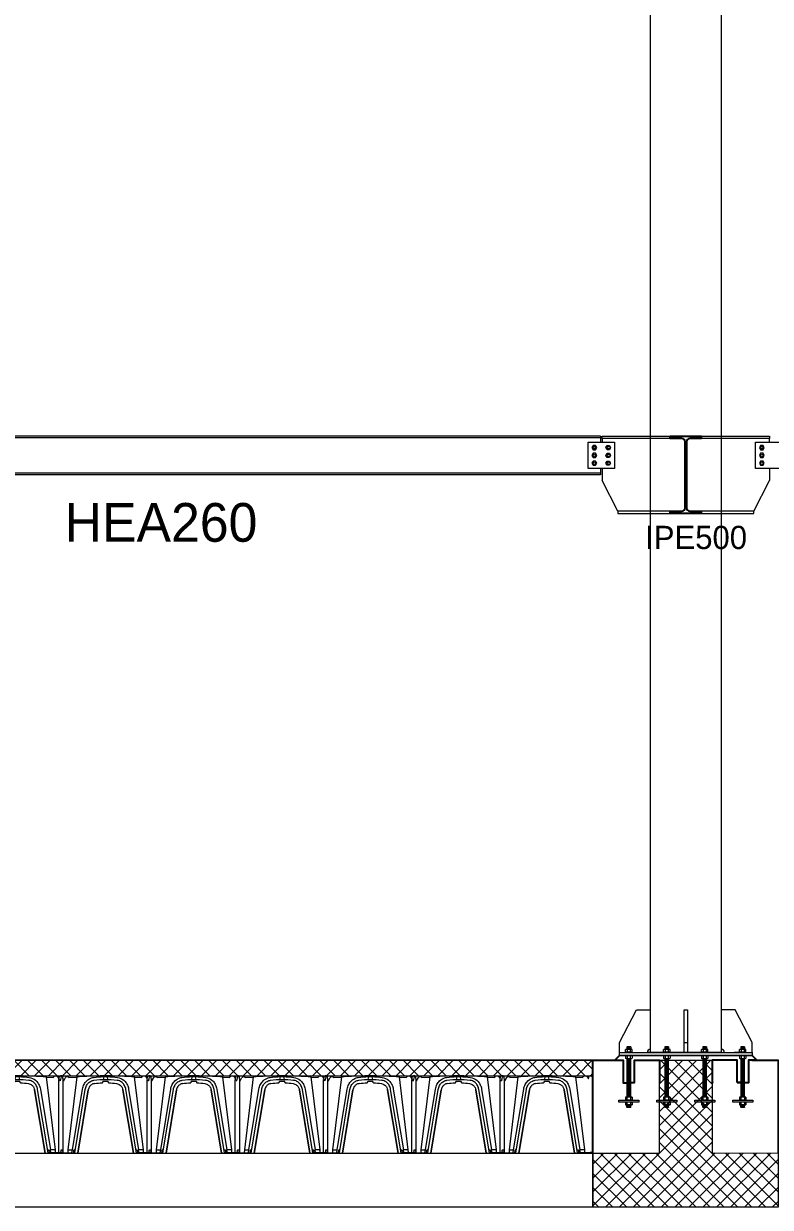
# Model space of a CAD drawing. Header units: millimetres. Extents: x -6949 to 549764, y -83146 to 127128.
# Drawn here: x 513887 to 518710, y 61563 to 69206 of the extents above; entities that cross this region are included whole.
import ezdxf

# ---------------------------------------------------------------- set-up
doc = ezdxf.new("R2010")
doc.units = ezdxf.units.MM
for name, color, linetype, lineweight in [('bulloni', 5, 'Continuous', 9), ('fonda', 7, 'Continuous', 18), ('iglù', 252, 'Continuous', 9), ('piastra', 6, 'Continuous', 18), ('S-BEAM', 5, 'Continuous', 18), ('S-COLS', 7, 'Continuous', 18), ('S-FSTN', 7, 'Continuous', 18), ('S20', 7, 'Continuous', 25), ('SEZIONI acciaio - Steel sections', 7, 'Continuous', 25), ('solaio2', 7, 'Continuous', 9)]:
    doc.layers.add(name, color=color, linetype=linetype, lineweight=lineweight)
doc.layers.add('quote', color=7, linetype='Continuous', lineweight=5, true_color=0x383838)
doc.styles.get("Standard").update_dxf_attribs({"font": ''})
doc.styles.get('Standard').set_extended_font_data('Bahnschrift Light')

# ---------------------------------------------------------------- blocks, each defined once
blk = doc.blocks.new('*U1320')
at = {"layer": 'bulloni'}
for p, q in [((-8.7, -0.3), (8.7, 0.7)), ((-6.7, 6.9), (6.7, 6.2)), ((-6.7, 3.2), (6.7, 3.9)), ((-8.7, -6.9), (8.7, -6)), ((-6.7, -3.5), (6.7, -2.8))]:
    blk.add_line(p, q, dxfattribs=at)
blk = doc.blocks.new('*U1301')
at = {"color": 0, "linetype": 'ByBlock', "lineweight": -2, "transparency": 16777216}
for p in [(0, 227.5), (0, 210), (0, 192.5), (0, 175), (0, 157.5), (0, 140), (0, 122.5), (0, 105), (0, 87.5), (0, 70), (0, 52.5), (0, 35), (0, 17.5), (0, 0)]:
    blk.add_blockref('*U1320', p, dxfattribs=at)
blk = doc.blocks.new('*U1302')
at = {"layer": 'bulloni'}
for p, q in [((-8.7, -0.3), (8.7, 0.7)), ((-6.7, 6.9), (6.7, 6.2)), ((-6.7, 3.2), (6.7, 3.9)), ((-8.7, -6.9), (8.7, -6)), ((-6.7, -3.5), (6.7, -2.8))]:
    blk.add_line(p, q, dxfattribs=at)
blk = doc.blocks.new('*U1303')
at = {"color": 0, "linetype": 'ByBlock', "lineweight": -2, "transparency": 16777216}
for p in [(0, 227.5), (0, 210), (0, 192.5), (0, 175), (0, 157.5), (0, 140), (0, 122.5), (0, 105), (0, 87.5), (0, 70), (0, 52.5), (0, 35), (0, 17.5), (0, 0)]:
    blk.add_blockref('*U1302', p, dxfattribs=at)
blk = doc.blocks.new('*U1304')
at = {"layer": 'bulloni'}
for p, q in [((-8.7, -0.3), (8.7, 0.7)), ((-6.7, 6.9), (6.7, 6.2)), ((-6.7, 3.2), (6.7, 3.9)), ((-8.7, -6.9), (8.7, -6)), ((-6.7, -3.5), (6.7, -2.8))]:
    blk.add_line(p, q, dxfattribs=at)
blk = doc.blocks.new('*U1305')
at = {"color": 0, "linetype": 'ByBlock', "lineweight": -2, "transparency": 16777216}
for p in [(0, 227.5), (0, 210), (0, 192.5), (0, 175), (0, 157.5), (0, 140), (0, 122.5), (0, 105), (0, 87.5), (0, 70), (0, 52.5), (0, 35), (0, 17.5), (0, 0)]:
    blk.add_blockref('*U1304', p, dxfattribs=at)
blk = doc.blocks.new('*U1306')
at = {"layer": 'bulloni'}
for p, q in [((-8.7, -0.3), (8.7, 0.7)), ((-6.7, 6.9), (6.7, 6.2)), ((-6.7, 3.2), (6.7, 3.9)), ((-8.7, -6.9), (8.7, -6)), ((-6.7, -3.5), (6.7, -2.8))]:
    blk.add_line(p, q, dxfattribs=at)
blk = doc.blocks.new('*U1319')
at = {"color": 0, "linetype": 'ByBlock', "lineweight": -2, "transparency": 16777216}
for p in [(0, 227.5), (0, 210), (0, 192.5), (0, 175), (0, 157.5), (0, 140), (0, 122.5), (0, 105), (0, 87.5), (0, 70), (0, 52.5), (0, 35), (0, 17.5), (0, 0)]:
    blk.add_blockref('*U1306', p, dxfattribs=at)
blk = doc.blocks.new('*U1343')
at = {"layer": 'bulloni'}
blk.add_lwpolyline([(-15.6, 0), (-7.8, -13.5), (7.8, -13.5), (15.6, 0), (7.8, 13.5), (-7.8, 13.5)], close=True, dxfattribs=at)
for radius in [9, 7.88]:
    blk.add_circle((0, 0), radius, dxfattribs=at)
blk = doc.blocks.new('*U1344')
at = {"color": 0, "linetype": 'ByBlock', "lineweight": -2, "transparency": 16777216}
for p in [(0, 0), (0, -50), (0, -100)]:
    blk.add_blockref('*U1343', p, dxfattribs=at)
blk = doc.blocks.new('*U1337')
at = {"layer": 'bulloni'}
blk.add_lwpolyline([(-15.6, 0), (-7.8, -13.5), (7.8, -13.5), (15.6, 0), (7.8, 13.5), (-7.8, 13.5)], close=True, dxfattribs=at)
for radius in [9, 7.88]:
    blk.add_circle((0, 0), radius, dxfattribs=at)
blk = doc.blocks.new('*U1338')
at = {"color": 0, "linetype": 'ByBlock', "lineweight": -2, "transparency": 16777216}
for p in [(0, 0), (0, -50), (0, -100)]:
    blk.add_blockref('*U1337', p, dxfattribs=at)
blk = doc.blocks.new('*U1341')
at = {"layer": 'bulloni'}
blk.add_lwpolyline([(-15.6, 0), (-7.8, -13.5), (7.8, -13.5), (15.6, 0), (7.8, 13.5), (-7.8, 13.5)], close=True, dxfattribs=at)
for radius in [9, 7.88]:
    blk.add_circle((0, 0), radius, dxfattribs=at)
blk = doc.blocks.new('*U1342')
at = {"color": 0, "linetype": 'ByBlock', "lineweight": -2, "transparency": 16777216}
for p in [(0, 0), (0, -50), (0, -100)]:
    blk.add_blockref('*U1341', p, dxfattribs=at)
blk = doc.blocks.new('solido h 50')
at = {"linetype": 'Continuous'}
for p, q in [((107.6, 927.3), (108.9, 933.3)), ((107.6, 927.3), (107.6, 927.3)), ((107.6, 927.2), (107.6, 927.3)), ((107.6, 927.2), (107.6, 927.2)), ((107.6, 925.6), (107.6, 927.2)), ((110.2, 934.3), (113.1, 934.3)), ((115.6, 928.1), (114.5, 933.3)), ((117.8, 931.5), (115.8, 928.1)), ((140.9, 931.9), (123.5, 790.9)), ((126.8, 930.8), (126.5, 931.3)), ((140.8, 931.6), (126.8, 930.8)), ((140.9, 931.9), (140.9, 931.9)), ((140.9, 931.9), (140.9, 931.9)), ((140.9, 931.9), (140.9, 931.9)), ((140.9, 931.9), (140.9, 931.9)), ((141.6, 932.6), (141.6, 932.6)), ((150.4, 933.4), (150.3, 933.4)), ((174.8, 934.2), (174.6, 934.2)), ((177, 934.2), (174.7, 934.2)), ((176.1, 934.2), (174.8, 934.2)), ((177, 934.2), (176.1, 934.2)), ((177.3, 934.2), (177, 934.2)), ((177.3, 934.2), (177.3, 934.2)), ((177.3, 934.2), (177.3, 934.2)), ((177.9, 934.2), (177.3, 934.2)), ((177.9, 934.2), (177.3, 934.2)), ((177.9, 934.2), (177.9, 934.2)), ((179, 934.2), (177.9, 934.2)), ((206.9, 934.3), (186.3, 934.3)), ((186.3, 934.3), (206.9, 934.3)), ((190.6, 920.7), (190.6, 920.7)), ((190.6, 920.7), (190.7, 920.7)), ((190.6, 920.7), (190.7, 920.7)), ((190.6, 920.7), (190.6, 920.7)), ((191.4, 921.8), (191.3, 921.3)), ((191.3, 921.3), (191.3, 921.3)), ((191.3, 921.3), (191.3, 921.3)), ((191.6, 922.7), (191.4, 921.9)), ((191.4, 921.9), (191.4, 921.8)), ((191.6, 922.9), (191.6, 922.9)), ((191.6, 922.9), (191.6, 922.7)), ((191.6, 922.9), (191.6, 922.9)), ((191.9, 927.2), (193, 932.3)), ((192.2, 923.6), (192.2, 923.6)), ((200, 934.3), (193.2, 934.3)), ((193.2, 934.3), (193.2, 934.3)), ((199.3, 933), (193.9, 933)), ((200, 934.3), (200, 934.3)), ((200.1, 932.3), (201.2, 927.2)), ((201.5, 922.9), (201.5, 922.9)), ((201.6, 922.7), (201.5, 922.9)), ((201.5, 922.9), (201.5, 922.9)), ((201.7, 921.9), (201.6, 922.7)), ((201.8, 921.6), (201.7, 921.9)), ((201.9, 921.3), (201.8, 921.6)), ((201.9, 921.3), (201.9, 921.3)), ((201.9, 921.3), (201.9, 921.3)), ((202.5, 920.7), (202.6, 920.7)), ((202.6, 920.7), (202.9, 920.7)), ((202.9, 920.7), (202.6, 920.7)), ((242.8, 933.4), (242.8, 933.4)), ((251.6, 932.6), (251.6, 932.6)), ((252.3, 931.9), (252.3, 931.9)), ((252.3, 931.9), (252.3, 931.9)), ((252.3, 931.9), (252.3, 931.9)), ((252.3, 931.9), (252.3, 931.9)), ((252.3, 931.9), (269.6, 790.9)), ((267.8, 930.7), (252.3, 931.6)), ((277.7, 924.7), (274.2, 930.9)), ((277.7, 924.7), (277.7, 924.7)), ((278, 924.7), (279.6, 932.3)), ((278, 924.7), (278, 924.7)), ((278, 924.7), (278, 924.7)), ((278, 924.7), (278, 924.7)), ((280.5, 933), (281.9, 933)), ((282.8, 932.3), (284.5, 924.3)), ((284.5, 924.3), (284.5, 924.4)), ((284.5, 924.4), (284.5, 924.4)), ((286.3, 927.1), (284.7, 924.3)), ((284.8, 924.3), (284.7, 924.3)), ((287.1, 927.3), (286.6, 927.3)), ((287.1, 927.3), (287.1, 927.3)), ((287.1, 784.3), (287.1, 927.3)), ((107.6, 785.4), (107.6, 907.8)), ((151.9, 908.6), (132.4, 790.9)), ((136.8, 785.3), (157.1, 907.8)), ((163, 906.8), (142.7, 784.3)), ((142.7, 784.3), (163, 906.8)), ((151.9, 908.6), (151.9, 908.6)), ((163, 906.8), (163, 906.8)), ((163, 906.8), (163, 906.8)), ((230.2, 906.8), (230.2, 906.8)), ((250.4, 784.3), (230.2, 906.8)), ((230.2, 906.8), (230.2, 906.8)), ((230.2, 906.8), (250.4, 784.3)), ((256.3, 785.3), (236, 907.8)), ((241.2, 908.6), (241.2, 908.6)), ((260.7, 790.9), (241.2, 908.6)), ((107.6, 785.4), (108.2, 785.4)), ((107.6, 784.9), (107.6, 785.4)), ((108.2, 784.9), (107.6, 784.9)), ((107.6, 784.9), (107.6, 784.9)), ((108.2, 785.4), (108.6, 785.4)), ((108.5, 784.9), (108.2, 784.9)), ((108.5, 784.9), (109.7, 784.9)), ((109.8, 785.4), (108.6, 785.4)), ((112.7, 784.9), (109.7, 784.9)), ((109.8, 785.4), (112.2, 785.4)), ((113.5, 785.4), (112.2, 785.4)), ((113.9, 784.9), (112.7, 784.9)), ((112.8, 784.3), (112.7, 784.9)), ((112.8, 784.3), (114, 784.3)), ((114, 785.4), (113.5, 785.4)), ((113.9, 784.9), (130.1, 784.9)), ((114, 784.3), (113.9, 784.9)), ((123.5, 785.4), (114, 785.4)), ((114, 784.3), (130.1, 784.3)), ((123.5, 790.9), (123.4, 784.9)), ((124.4, 790.9), (123.5, 790.9)), ((124.4, 790.9), (132.5, 790.9)), ((130.1, 784.9), (136.4, 784.9)), ((136.8, 784.3), (130.1, 784.3)), ((131.5, 785.3), (132.5, 790.9)), ((135.3, 790.1), (134.9, 785)), ((137.3, 790.9), (136.2, 790.9)), ((136.8, 785.1), (136.8, 784.3)), ((141.1, 784.3), (136.8, 784.3)), ((141.1, 784.3), (142.7, 784.3)), ((252.1, 784.3), (250.4, 784.3)), ((256.5, 784.3), (252.1, 784.3)), ((255.9, 790.9), (256.9, 790.9)), ((256.3, 785.3), (256.4, 784.9)), ((256.8, 784.9), (256.4, 784.9)), ((256.4, 784.9), (256.5, 784.3)), ((256.5, 784.3), (256.9, 784.3)), ((287.1, 784.9), (256.8, 784.9)), ((256.8, 784.9), (256.8, 784.9)), ((256.9, 784.3), (256.9, 784.3)), ((263.1, 784.3), (256.9, 784.3)), ((258.3, 785), (257.8, 790.1)), ((268.7, 790.9), (260.7, 790.9)), ((261.6, 785.3), (260.7, 790.9)), ((279.3, 784.3), (263.1, 784.3)), ((268.7, 790.9), (269.6, 790.9)), ((269.6, 790.9), (269.7, 784.9)), ((279.3, 784.3), (280.5, 784.3)), ((279.9, 790.1), (279.5, 785)), ((286.7, 784.3), (280.5, 784.3)), ((281.8, 790.9), (280.8, 790.9)), ((283.2, 785), (282.7, 790.1)), ((287.1, 784.3), (286.7, 784.3))]:
    blk.add_line(p, q, dxfattribs=at)
for points in [[(173.4, 931, 0.136663), (161.4, 925.6, 0.075513), (156.2, 919.8, 0.069948), (152.9, 912.6, 0.0344), (151.9, 908.6)], [(157.1, 907.8, -0.089518), (159.9, 915.6, -0.08462), (164.5, 921.1, -0.102034), (171.3, 925, -0.039458), (174.2, 925.6)], [(175.1, 919.3, 0.133193), (168.5, 916.4, 0.106303), (164.5, 911.4, 0.076859), (163, 906.8)], [(191.6, 922.9, -0.162784), (192, 923.5, -0.095787), (192.2, 923.6)], [(201, 923.6, -0.128744), (201.2, 923.4, -0.135765), (201.5, 922.9)], [(218, 919.3, -0.115244), (223.8, 917, -0.089496), (227.6, 913.3, -0.111107), (230.2, 906.8)], [(236, 907.8, 0.089518), (233.3, 915.6, 0.08462), (228.7, 921.1, 0.102034), (221.9, 925, 0.039458), (219, 925.6)], [(241.2, 908.6, 0.07966), (238.3, 917.5, 0.08148), (233.1, 924.4, 0.113923), (223.6, 930.1, 0.040821), (219.8, 931)]]:
    blk.add_lwpolyline(points, format="xyb", dxfattribs=at)
for centre, radius, start, end in [((-10694, 899.6), 10801.6, 0.04323, 0.13798), ((110.2, 933), 1.35, 90, 168), ((113.1, 933), 1.35, 12, 90), ((115.7, 928.1), 0.159, 213.856, 328.0392), ((122.1, 929.1), 4.95, 27, 150), ((141.6, 931.9), 0.75, 91.9179, 173.9883), ((141.6, 931.8), 0.75, 91.9181, 173.9882), ((167.2, 680.5), 253.4, 91.6199, 95.8125), ((188.6, 116.1), 818.2, 90.9842, 92.0008), ((196.6, 773.8), 158.8, 91.2231, 98.3969), ((196.6, 773.8), 153.4, 89.9999, 98.3968), ((196.6, 773.8), 147, 92.3342, 98.3969), ((196.6, 773.8), 147, 92.3339, 98.3969), ((196.6, -692.2), 1626.5, 90.3633, 90.6196), ((186.3, 932.8), 1.5, 90, 90.3633), ((190.6, 921.5), 0.75, 276.8301, 347.6969), ((190.6, 921.5), 0.75, 276.7973, 347.7432), ((196.3, 767.4), 156.2, 89.9081, 91.5201), ((193.2, 933), 1.35, 90, 98.8655), ((193.9, 932.1), 0.9, 90, 168), ((196.6, 773.8), 153.4, 81.6032, 90.0001), ((196.8, 763.3), 160.4, 88.5128, 90.0819), ((199.3, 932.1), 0.9, 12, 90), ((200, 933), 1.35, 81.1345, 90), ((196.6, 773.8), 158.8, 81.6031, 88.7768), ((202.6, 921.5), 0.75, 192.2309, 262.2068), ((202.6, 921.5), 0.751, 192.2044, 262.2384), ((196.6, 773.8), 147, 81.6031, 87.5469), ((196.6, 773.8), 147, 81.6031, 87.5469), ((203.8, 90.8), 843.5, 88.01, 89.7898), ((225.9, 680.5), 253.4, 84.1906, 88.3832), ((251.6, 931.9), 0.75, 6.0149, 88.0851), ((251.6, 931.9), 0.75, 6.0148, 88.0852), ((271, 929.1), 3.6, 30, 152.9143), ((277.8, 924.8), 0.15, 213.9796, 339.3171), ((280.5, 932.1), 0.9, 90, 168), ((281.9, 932.1), 0.9, 12, 90), ((284.6, 924.4), 0.15, 200.4704, 330.0115), ((284.6, 924.4), 0.15, 192.0138, 329.9989), ((286.6, 927), 0.3, 90.0075, 149.9931), ((108.2, 906.6), 1.17, 78.7223, 91.1428), ((131.1, 785.3), 0.452, 269.7718, 350.4703), ((134.8, 785), 0.15, 270, 355), ((136.2, 790), 0.9, 90, 175), ((136.4, 785.3), 0.45, 270, 324.2654), ((136.4, 785.3), 0.45, 324.2654, 350.6), ((137.3, 790), 0.9, 56.716, 90), ((255.9, 790), 0.9, 90, 123.284), ((256.9, 790), 0.9, 5, 90), ((258.4, 785), 0.15, 185, 270), ((262.1, 785.3), 0.452, 189.5297, 270.2282), ((279.3, 785), 0.15, 270, 355), ((280.8, 790), 0.9, 90, 175), ((281.8, 790), 0.9, 5, 90), ((283.3, 785), 0.15, 185, 270)]:
    blk.add_arc(centre, radius, start, end, dxfattribs=at)
blk = doc.blocks.new('*U1427')
at = {"layer": 'iglù', "linetype": 'Continuous', "xscale": -3.333639676299367, "yscale": 3.333639676299367, "zscale": 3.333639676299367}
blk.add_blockref('solido h 50', (658, -2864.7), dxfattribs=at)
blk = doc.blocks.new('*U1428')
at = {"layer": 'S-BEAM', "color": 0, "linetype": 'ByBlock', "lineweight": -2, "transparency": 16777216}
for p in [(0, 0), (570, 0), (1140, 0), (1710, 0), (2280, 0), (2850, 0), (3420, 0), (3990, 0), (4560, 0), (5130, 0), (5700, 0)]:
    blk.add_blockref('*U1427', p, dxfattribs=at)

msp = doc.modelspace()

# ---------------------------------------------------------------- hatches: boundary and pattern name
at = {"layer": 'fonda'}
h = msp.add_hatch(dxfattribs=at)
h.set_pattern_fill('ANSI37', color=256, scale=20)
h.set_pattern_definition([(45, (469309.797, 98451.32), (-44.90128, 44.90128), []), (135, (469309.797, 98451.32), (-44.90128, -44.90128), [])])
h.paths.add_polyline_path([(517993.1, 61913.5), (517564, 61913.5), (517564, 61913), (517563.9, 61563.4), (518760.1, 61563.4), (518761, 61913.3), (518334.8, 61914.4), (518334.8, 62512.9), (517993.1, 62512.9)])
at = {"layer": 'S-BEAM', "true_color": 0xc7c8ca}
h = msp.add_hatch(dxfattribs=at)
h.set_pattern_fill('ANSI37', color=9, scale=20)
h.set_pattern_definition([(45, (461809.76, 98451.345), (-44.90128, 44.90128), []), (135, (461809.76, 98451.345), (-44.90128, -44.90128), [])])
h.paths.add_polyline_path([(517564, 62513.1), (511263.9, 62513), (511263.9, 62413), (517564, 62413.1)])

# ---------------------------------------------------------------- linework, layer by layer
for points in [[(517563.9, 61913.5), (517564, 62513), (517734, 62513)], [(517809.2, 62369), (517832, 62369), (517832, 62513)], [(518591.4, 62513), (518761.4, 62513), (518761, 61913.3)]]:
    msp.add_lwpolyline(points)
at = {"layer": 'bulloni'}
for p, q in [((517785.3, 62600.1), (517783.9, 62598.8)), ((517783.9, 62598.8), (517783.9, 62583.4)), ((517807.9, 62598.8), (517783.9, 62598.8)), ((517806.6, 62600.1), (517785.3, 62600.1)), ((517789.3, 62595.9), (517802.6, 62595.1)), ((517807.9, 62598.8), (517806.6, 62600.1)), ((517807.9, 62598.8), (517807.9, 62583.4)), ((518030.6, 62600.1), (518029.2, 62598.8)), ((518029.2, 62598.8), (518029.2, 62583.4)), ((518053.2, 62598.8), (518029.2, 62598.8)), ((518051.9, 62600.1), (518030.6, 62600.1)), ((518034.6, 62595.9), (518047.9, 62595.1)), ((518053.2, 62598.8), (518051.9, 62600.1)), ((518053.2, 62598.8), (518053.2, 62583.4)), ((518275.9, 62600.1), (518274.5, 62598.8)), ((518274.5, 62598.8), (518274.5, 62583.4)), ((518298.5, 62598.8), (518274.5, 62598.8)), ((518297.2, 62600.1), (518275.9, 62600.1)), ((518279.9, 62595.9), (518293.2, 62595.1)), ((518298.5, 62598.8), (518297.2, 62600.1)), ((518298.5, 62598.8), (518298.5, 62583.4)), ((518521.2, 62600.1), (518519.8, 62598.8)), ((518519.8, 62598.8), (518519.8, 62583.4)), ((518543.8, 62598.8), (518519.8, 62598.8)), ((518542.5, 62600.1), (518521.2, 62600.1)), ((518525.2, 62595.9), (518538.5, 62595.1)), ((518543.8, 62598.8), (518542.5, 62600.1)), ((518543.8, 62598.8), (518543.8, 62583.4)), ((517777.7, 62583.4), (517775.2, 62581.7)), ((517775.2, 62566.1), (517775.2, 62581.7)), ((517777.7, 62564.4), (517775.2, 62566.1)), ((517777.7, 62543.4), (517775.2, 62541.7)), ((517775.2, 62541.7), (517775.2, 62526.1)), ((517777.7, 62524.4), (517775.2, 62526.1)), ((517814.2, 62583.4), (517777.7, 62583.4)), ((517814.2, 62564.4), (517777.7, 62564.4)), ((517777.7, 62543.4), (517814.2, 62543.4)), ((517777.7, 62524.4), (517814.2, 62524.4)), ((517807.9, 62563.4), (517783.9, 62563.4)), ((517783.9, 62524.4), (517783.9, 62275.4)), ((517785.5, 62581.7), (517785.5, 62566.1)), ((517785.5, 62541.7), (517785.5, 62526.1)), ((517787.3, 62592.7), (517804.6, 62591.7)), ((517787.3, 62586), (517804.6, 62585)), ((517789.3, 62589.2), (517802.6, 62588.5)), ((517806.3, 62566.1), (517806.3, 62581.7)), ((517806.3, 62526.1), (517806.3, 62541.7)), ((517807.9, 62275.4), (517807.9, 62524.4)), ((517814.2, 62583.4), (517816.7, 62581.7)), ((517814.2, 62564.4), (517816.7, 62566.1)), ((517814.2, 62543.4), (517816.7, 62541.7)), ((517814.2, 62524.4), (517816.7, 62526.1)), ((517816.7, 62566.1), (517816.7, 62581.7)), ((517816.7, 62541.7), (517816.7, 62526.1)), ((518023, 62583.4), (518020.5, 62581.7)), ((518020.5, 62566.1), (518020.5, 62581.7)), ((518023, 62564.4), (518020.5, 62566.1)), ((518023, 62543.4), (518020.5, 62541.7)), ((518020.5, 62541.7), (518020.5, 62526.1)), ((518023, 62524.4), (518020.5, 62526.1)), ((518059.5, 62583.4), (518023, 62583.4)), ((518059.5, 62564.4), (518023, 62564.4)), ((518023, 62543.4), (518059.5, 62543.4)), ((518023, 62524.4), (518059.5, 62524.4)), ((518053.2, 62563.4), (518029.2, 62563.4)), ((518029.2, 62524.4), (518029.2, 62275.4)), ((518030.8, 62581.7), (518030.8, 62566.1)), ((518030.8, 62541.7), (518030.8, 62526.1)), ((518032.6, 62592.7), (518049.9, 62591.7)), ((518032.6, 62586), (518049.9, 62585)), ((518034.6, 62589.2), (518047.9, 62588.5)), ((518051.6, 62566.1), (518051.6, 62581.7)), ((518051.6, 62526.1), (518051.6, 62541.7)), ((518053.2, 62275.4), (518053.2, 62524.4)), ((518059.5, 62583.4), (518062, 62581.7)), ((518059.5, 62564.4), (518062, 62566.1)), ((518059.5, 62543.4), (518062, 62541.7)), ((518059.5, 62524.4), (518062, 62526.1)), ((518062, 62566.1), (518062, 62581.7)), ((518062, 62541.7), (518062, 62526.1)), ((518268.3, 62583.4), (518265.8, 62581.7)), ((518265.8, 62566.1), (518265.8, 62581.7)), ((518268.3, 62564.4), (518265.8, 62566.1)), ((518268.3, 62543.4), (518265.8, 62541.7)), ((518265.8, 62541.7), (518265.8, 62526.1)), ((518268.3, 62524.4), (518265.8, 62526.1)), ((518304.8, 62583.4), (518268.3, 62583.4)), ((518304.8, 62564.4), (518268.3, 62564.4)), ((518268.3, 62543.4), (518304.8, 62543.4)), ((518268.3, 62524.4), (518304.8, 62524.4)), ((518298.5, 62563.4), (518274.5, 62563.4)), ((518274.5, 62524.4), (518274.5, 62275.4)), ((518276.1, 62581.7), (518276.1, 62566.1)), ((518276.1, 62541.7), (518276.1, 62526.1)), ((518277.9, 62592.7), (518295.2, 62591.7)), ((518277.9, 62586), (518295.2, 62585)), ((518279.9, 62589.2), (518293.2, 62588.5)), ((518296.9, 62566.1), (518296.9, 62581.7)), ((518296.9, 62526.1), (518296.9, 62541.7)), ((518298.5, 62275.4), (518298.5, 62524.4)), ((518304.8, 62583.4), (518307.3, 62581.7)), ((518304.8, 62564.4), (518307.3, 62566.1)), ((518304.8, 62543.4), (518307.3, 62541.7)), ((518304.8, 62524.4), (518307.3, 62526.1)), ((518307.3, 62566.1), (518307.3, 62581.7)), ((518307.3, 62541.7), (518307.3, 62526.1)), ((518513.6, 62583.4), (518511.1, 62581.7)), ((518511.1, 62566.1), (518511.1, 62581.7)), ((518513.6, 62564.4), (518511.1, 62566.1)), ((518513.6, 62543.4), (518511.1, 62541.7)), ((518511.1, 62541.7), (518511.1, 62526.1)), ((518513.6, 62524.4), (518511.1, 62526.1)), ((518550.1, 62583.4), (518513.6, 62583.4)), ((518550.1, 62564.4), (518513.6, 62564.4)), ((518513.6, 62543.4), (518550.1, 62543.4)), ((518513.6, 62524.4), (518550.1, 62524.4)), ((518543.8, 62563.4), (518519.8, 62563.4)), ((518519.8, 62524.4), (518519.8, 62275.4)), ((518521.4, 62581.7), (518521.4, 62566.1)), ((518521.4, 62541.7), (518521.4, 62526.1)), ((518523.2, 62592.7), (518540.5, 62591.7)), ((518523.2, 62586), (518540.5, 62585)), ((518525.2, 62589.2), (518538.5, 62588.5)), ((518542.2, 62566.1), (518542.2, 62581.7)), ((518542.2, 62526.1), (518542.2, 62541.7)), ((518543.8, 62275.4), (518543.8, 62524.4)), ((518550.1, 62583.4), (518552.6, 62581.7)), ((518550.1, 62564.4), (518552.6, 62566.1)), ((518550.1, 62543.4), (518552.6, 62541.7)), ((518550.1, 62524.4), (518552.6, 62526.1)), ((518552.6, 62566.1), (518552.6, 62581.7)), ((518552.6, 62541.7), (518552.6, 62526.1)), ((517777.7, 62275.4), (517775.2, 62273.7)), ((517775.2, 62273.7), (517775.2, 62258.1)), ((517777.7, 62256.4), (517775.2, 62258.1)), ((517777.7, 62243.4), (517775.2, 62241.7)), ((517775.2, 62241.7), (517775.2, 62226.1)), ((517777.7, 62224.4), (517775.2, 62226.1)), ((517814.2, 62275.4), (517777.7, 62275.4)), ((517814.2, 62256.4), (517777.7, 62256.4)), ((517814.2, 62243.4), (517777.7, 62243.4)), ((517814.2, 62224.4), (517777.7, 62224.4)), ((517783.9, 62209.1), (517783.9, 62224.4)), ((517785.5, 62258.1), (517785.5, 62273.7)), ((517785.5, 62226.1), (517785.5, 62241.7)), ((517787.3, 62221.9), (517804.6, 62222.8)), ((517787.3, 62215.2), (517804.6, 62216.2)), ((517789.3, 62218.6), (517802.6, 62219.4)), ((517789.3, 62212), (517802.6, 62212.7)), ((517806.3, 62273.7), (517806.3, 62258.1)), ((517806.3, 62241.7), (517806.3, 62226.1)), ((517807.9, 62209.1), (517807.9, 62224.4)), ((517814.2, 62275.4), (517816.7, 62273.7)), ((517814.2, 62256.4), (517816.7, 62258.1)), ((517814.2, 62243.4), (517816.7, 62241.7)), ((517814.2, 62224.4), (517816.7, 62226.1)), ((517816.7, 62273.7), (517816.7, 62258.1)), ((517816.7, 62241.7), (517816.7, 62226.1)), ((518023, 62275.4), (518020.5, 62273.7)), ((518020.5, 62273.7), (518020.5, 62258.1)), ((518023, 62256.4), (518020.5, 62258.1)), ((518023, 62243.4), (518020.5, 62241.7)), ((518020.5, 62241.7), (518020.5, 62226.1)), ((518023, 62224.4), (518020.5, 62226.1)), ((518059.5, 62275.4), (518023, 62275.4)), ((518059.5, 62256.4), (518023, 62256.4)), ((518059.5, 62243.4), (518023, 62243.4)), ((518059.5, 62224.4), (518023, 62224.4)), ((518029.2, 62209.1), (518029.2, 62224.4)), ((518030.8, 62258.1), (518030.8, 62273.7)), ((518030.8, 62226.1), (518030.8, 62241.7)), ((518032.6, 62221.9), (518049.9, 62222.8)), ((518032.6, 62215.2), (518049.9, 62216.2)), ((518034.6, 62218.6), (518047.9, 62219.4)), ((518034.6, 62212), (518047.9, 62212.7)), ((518051.6, 62273.7), (518051.6, 62258.1)), ((518051.6, 62241.7), (518051.6, 62226.1)), ((518053.2, 62209.1), (518053.2, 62224.4)), ((518059.5, 62275.4), (518062, 62273.7)), ((518059.5, 62256.4), (518062, 62258.1)), ((518059.5, 62243.4), (518062, 62241.7)), ((518059.5, 62224.4), (518062, 62226.1)), ((518062, 62273.7), (518062, 62258.1)), ((518062, 62241.7), (518062, 62226.1)), ((518268.3, 62275.4), (518265.8, 62273.7)), ((518265.8, 62273.7), (518265.8, 62258.1)), ((518268.3, 62256.4), (518265.8, 62258.1)), ((518268.3, 62243.4), (518265.8, 62241.7)), ((518265.8, 62241.7), (518265.8, 62226.1)), ((518268.3, 62224.4), (518265.8, 62226.1)), ((518304.8, 62275.4), (518268.3, 62275.4)), ((518304.8, 62256.4), (518268.3, 62256.4)), ((518304.8, 62243.4), (518268.3, 62243.4)), ((518304.8, 62224.4), (518268.3, 62224.4)), ((518274.5, 62209.1), (518274.5, 62224.4)), ((518276.1, 62258.1), (518276.1, 62273.7)), ((518276.1, 62226.1), (518276.1, 62241.7)), ((518277.9, 62221.9), (518295.2, 62222.8)), ((518277.9, 62215.2), (518295.2, 62216.2)), ((518279.9, 62218.6), (518293.2, 62219.4)), ((518279.9, 62212), (518293.2, 62212.7)), ((518296.9, 62273.7), (518296.9, 62258.1)), ((518296.9, 62241.7), (518296.9, 62226.1)), ((518298.5, 62209.1), (518298.5, 62224.4)), ((518304.8, 62275.4), (518307.3, 62273.7)), ((518304.8, 62256.4), (518307.3, 62258.1)), ((518304.8, 62243.4), (518307.3, 62241.7)), ((518304.8, 62224.4), (518307.3, 62226.1)), ((518307.3, 62273.7), (518307.3, 62258.1)), ((518307.3, 62241.7), (518307.3, 62226.1)), ((518513.6, 62275.4), (518511.1, 62273.7)), ((518511.1, 62273.7), (518511.1, 62258.1)), ((518513.6, 62256.4), (518511.1, 62258.1)), ((518513.6, 62243.4), (518511.1, 62241.7)), ((518511.1, 62241.7), (518511.1, 62226.1)), ((518513.6, 62224.4), (518511.1, 62226.1)), ((518550.1, 62275.4), (518513.6, 62275.4)), ((518550.1, 62256.4), (518513.6, 62256.4)), ((518550.1, 62243.4), (518513.6, 62243.4)), ((518550.1, 62224.4), (518513.6, 62224.4)), ((518519.8, 62209.1), (518519.8, 62224.4)), ((518521.4, 62258.1), (518521.4, 62273.7)), ((518521.4, 62226.1), (518521.4, 62241.7)), ((518523.2, 62221.9), (518540.5, 62222.8)), ((518523.2, 62215.2), (518540.5, 62216.2)), ((518525.2, 62218.6), (518538.5, 62219.4)), ((518525.2, 62212), (518538.5, 62212.7)), ((518542.2, 62273.7), (518542.2, 62258.1)), ((518542.2, 62241.7), (518542.2, 62226.1)), ((518543.8, 62209.1), (518543.8, 62224.4)), ((518550.1, 62275.4), (518552.6, 62273.7)), ((518550.1, 62256.4), (518552.6, 62258.1)), ((518550.1, 62243.4), (518552.6, 62241.7)), ((518550.1, 62224.4), (518552.6, 62226.1)), ((518552.6, 62273.7), (518552.6, 62258.1)), ((518552.6, 62241.7), (518552.6, 62226.1)), ((517785.3, 62207.7), (517783.9, 62209.1)), ((517807.9, 62209.1), (517783.9, 62209.1)), ((517806.6, 62207.7), (517785.3, 62207.7)), ((517807.9, 62209.1), (517806.6, 62207.7)), ((518030.6, 62207.7), (518029.2, 62209.1)), ((518053.2, 62209.1), (518029.2, 62209.1)), ((518051.9, 62207.7), (518030.6, 62207.7)), ((518053.2, 62209.1), (518051.9, 62207.7)), ((518275.9, 62207.7), (518274.5, 62209.1)), ((518298.5, 62209.1), (518274.5, 62209.1)), ((518297.2, 62207.7), (518275.9, 62207.7)), ((518298.5, 62209.1), (518297.2, 62207.7)), ((518521.2, 62207.7), (518519.8, 62209.1)), ((518543.8, 62209.1), (518519.8, 62209.1)), ((518542.5, 62207.7), (518521.2, 62207.7)), ((518543.8, 62209.1), (518542.5, 62207.7))]:
    msp.add_line(p, q, dxfattribs=at)
for points in [[(517730.9, 62256.4), (517860.9, 62256.4), (517860.9, 62243.4), (517730.9, 62243.4), (517730.9, 62256.4)], [(517976.2, 62256.4), (518106.2, 62256.4), (518106.2, 62243.4), (517976.2, 62243.4), (517976.2, 62256.4)], [(518221.5, 62256.4), (518351.5, 62256.4), (518351.5, 62243.4), (518221.5, 62243.4), (518221.5, 62256.4)], [(518466.8, 62256.4), (518596.8, 62256.4), (518596.8, 62243.4), (518466.8, 62243.4), (518466.8, 62256.4)]]:
    msp.add_lwpolyline(points, dxfattribs=at)
for centre, radius, start, end in [((517780.4, 62574.5), 8.9, 54.26215, 125.73785), ((517780.4, 62573.3), 8.9, 234.26215, 305.73785), ((517780.4, 62534.5), 8.9, 54.26215, 125.73785), ((517780.4, 62533.3), 8.9, 234.26215, 305.73785), ((517795.9, 62550.3), 33.1, 71.68582, 108.31418), ((517795.9, 62597.5), 33.1, 251.68582, 288.31418), ((517795.9, 62510.3), 33.1, 71.68582, 108.31418), ((517795.9, 62557.5), 33.1, 251.68582, 288.31418), ((517811.5, 62574.5), 8.9, 54.26215, 125.73785), ((517811.5, 62573.3), 8.9, 234.26215, 305.73785), ((517811.5, 62534.5), 8.9, 54.26215, 125.73785), ((517811.5, 62533.3), 8.9, 234.26215, 305.73785), ((518025.7, 62574.5), 8.9, 54.26215, 125.73785), ((518025.7, 62573.3), 8.9, 234.26215, 305.73785), ((518025.7, 62534.5), 8.9, 54.26215, 125.73785), ((518025.7, 62533.3), 8.9, 234.26215, 305.73785), ((518041.2, 62550.3), 33.1, 71.68582, 108.31418), ((518041.2, 62597.5), 33.1, 251.68582, 288.31418), ((518041.2, 62510.3), 33.1, 71.68582, 108.31418), ((518041.2, 62557.5), 33.1, 251.68582, 288.31418), ((518056.8, 62574.5), 8.9, 54.26215, 125.73785), ((518056.8, 62573.3), 8.9, 234.26215, 305.73785), ((518056.8, 62534.5), 8.9, 54.26215, 125.73785), ((518056.8, 62533.3), 8.9, 234.26215, 305.73785), ((518271, 62574.5), 8.9, 54.26215, 125.73785), ((518271, 62573.3), 8.9, 234.26215, 305.73785), ((518271, 62534.5), 8.9, 54.26215, 125.73785), ((518271, 62533.3), 8.9, 234.26215, 305.73785), ((518286.5, 62550.3), 33.1, 71.68582, 108.31418), ((518286.5, 62597.5), 33.1, 251.68582, 288.31418), ((518286.5, 62510.3), 33.1, 71.68582, 108.31418), ((518286.5, 62557.5), 33.1, 251.68582, 288.31418), ((518302.1, 62574.5), 8.9, 54.26215, 125.73785), ((518302.1, 62573.3), 8.9, 234.26215, 305.73785), ((518302.1, 62534.5), 8.9, 54.26215, 125.73785), ((518302.1, 62533.3), 8.9, 234.26215, 305.73785), ((518516.3, 62574.5), 8.9, 54.26215, 125.73785), ((518516.3, 62573.3), 8.9, 234.26215, 305.73785), ((518516.3, 62534.5), 8.9, 54.26215, 125.73785), ((518516.3, 62533.3), 8.9, 234.26215, 305.73785), ((518531.8, 62550.3), 33.1, 71.68582, 108.31418), ((518531.8, 62597.5), 33.1, 251.68582, 288.31418), ((518531.8, 62510.3), 33.1, 71.68582, 108.31418), ((518531.8, 62557.5), 33.1, 251.68582, 288.31418), ((518547.4, 62574.5), 8.9, 54.26215, 125.73785), ((518547.4, 62573.3), 8.9, 234.26215, 305.73785), ((518547.4, 62534.5), 8.9, 54.26215, 125.73785), ((518547.4, 62533.3), 8.9, 234.26215, 305.73785), ((517780.4, 62266.5), 8.9, 54.26215, 125.73785), ((517780.4, 62265.3), 8.9, 234.26215, 305.73785), ((517780.4, 62234.5), 8.9, 54.26215, 125.73785), ((517780.4, 62233.3), 8.9, 234.26215, 305.73785), ((517795.9, 62242.3), 33.1, 71.68582, 108.31418), ((517795.9, 62289.5), 33.1, 251.68582, 288.31418), ((517795.9, 62210.3), 33.1, 71.68582, 108.31418), ((517795.9, 62257.5), 33.1, 251.68582, 288.31418), ((517811.5, 62266.5), 8.9, 54.26215, 125.73785), ((517811.5, 62265.3), 8.9, 234.26215, 305.73785), ((517811.5, 62234.5), 8.9, 54.26215, 125.73785), ((517811.5, 62233.3), 8.9, 234.26215, 305.73785), ((518025.7, 62266.5), 8.9, 54.26215, 125.73785), ((518025.7, 62265.3), 8.9, 234.26215, 305.73785), ((518025.7, 62234.5), 8.9, 54.26215, 125.73785), ((518025.7, 62233.3), 8.9, 234.26215, 305.73785), ((518041.2, 62242.3), 33.1, 71.68582, 108.31418), ((518041.2, 62289.5), 33.1, 251.68582, 288.31418), ((518041.2, 62210.3), 33.1, 71.68582, 108.31418), ((518041.2, 62257.5), 33.1, 251.68582, 288.31418), ((518056.8, 62266.5), 8.9, 54.26215, 125.73785), ((518056.8, 62265.3), 8.9, 234.26215, 305.73785), ((518056.8, 62234.5), 8.9, 54.26215, 125.73785), ((518056.8, 62233.3), 8.9, 234.26215, 305.73785), ((518271, 62266.5), 8.9, 54.26215, 125.73785), ((518271, 62265.3), 8.9, 234.26215, 305.73785), ((518271, 62234.5), 8.9, 54.26215, 125.73785), ((518271, 62233.3), 8.9, 234.26215, 305.73785), ((518286.5, 62242.3), 33.1, 71.68582, 108.31418), ((518286.5, 62289.5), 33.1, 251.68582, 288.31418), ((518286.5, 62210.3), 33.1, 71.68582, 108.31418), ((518286.5, 62257.5), 33.1, 251.68582, 288.31418), ((518302.1, 62266.5), 8.9, 54.26215, 125.73785), ((518302.1, 62265.3), 8.9, 234.26215, 305.73785), ((518302.1, 62234.5), 8.9, 54.26215, 125.73785), ((518302.1, 62233.3), 8.9, 234.26215, 305.73785), ((518516.3, 62266.5), 8.9, 54.26215, 125.73785), ((518516.3, 62265.3), 8.9, 234.26215, 305.73785), ((518516.3, 62234.5), 8.9, 54.26215, 125.73785), ((518516.3, 62233.3), 8.9, 234.26215, 305.73785), ((518531.8, 62242.3), 33.1, 71.68582, 108.31418), ((518531.8, 62289.5), 33.1, 251.68582, 288.31418), ((518531.8, 62210.3), 33.1, 71.68582, 108.31418), ((518531.8, 62257.5), 33.1, 251.68582, 288.31418), ((518547.4, 62266.5), 8.9, 54.26215, 125.73785), ((518547.4, 62265.3), 8.9, 234.26215, 305.73785), ((518547.4, 62234.5), 8.9, 54.26215, 125.73785), ((518547.4, 62233.3), 8.9, 234.26215, 305.73785)]:
    msp.add_arc(centre, radius, start, end, dxfattribs=at)
at = {"layer": 'fonda'}
msp.add_lwpolyline([(517564, 62513), (511263.9, 62513), (511261, 61913.3), (517563.9, 61913.5), (517564, 62513)], dxfattribs=at)
for points in [[(517993.1, 61913.5), (517993.1, 62512.9), (518334.8, 62512.9), (518334.8, 61914.4), (518761, 61913.3), (518760.1, 61563.4), (517563.9, 61563.4), (517563.9, 61913.5)], [(511261, 61913.3), (517563.9, 61913.5), (517563.9, 61563.4), (511260, 61563.4)]]:
    msp.add_lwpolyline(points, close=True, dxfattribs=at)
at = {"layer": 'piastra'}
for p, q in [((517622.9, 66527.4), (517622.9, 66503.4)), ((518704.9, 66503.4), (518704.9, 66527.4)), ((517622.9, 66333.4), (517622.9, 66256.1)), ((518704.9, 66333.4), (518704.9, 66256.1)), ((517724.6, 66059.4), (517622.9, 66256.1)), ((518603.3, 66059.4), (518704.9, 66256.1))]:
    msp.add_line(p, q, dxfattribs=at)
for points in [[(517532.9, 66503.4), (517702.9, 66503.4), (517702.9, 66333.4), (517532.9, 66333.4)], [(518614.9, 66503.4), (518784.9, 66503.4), (518784.9, 66333.4), (518614.9, 66333.4)], [(518153.9, 62838.9), (518173.9, 62838.9), (518173.9, 62563.4), (518153.9, 62563.4)]]:
    msp.add_lwpolyline(points, close=True, dxfattribs=at)
for points in [[(518137.8, 66527.4), (517622.9, 66527.4), (517622.9, 66543.4), (518704.9, 66543.4), (518704.9, 66527.4), (518190, 66527.4)], [(518137.8, 66059.4), (517724.6, 66059.4), (517724.6, 66043.4), (518603.3, 66043.4), (518603.3, 66059.4), (518190, 66059.4)], [(517735.9, 62563.4), (517735.9, 62628.4), (517844.7, 62838.9), (517935.4, 62838.9)], [(517735.9, 62563.4), (517735.9, 62628.4), (517844.7, 62838.9), (517935.4, 62838.9)], [(518592, 62563.4), (518592, 62628.4), (518483.2, 62838.9), (518392.4, 62838.9)], [(518592, 62563.4), (518592, 62628.4), (518483.2, 62838.9), (518392.4, 62838.9)], [(518153.9, 62628.4), (518173.9, 62628.4)], [(517735.9, 62543.4), (517735.9, 62563.4), (518591.9, 62563.4), (518591.9, 62543.4)], [(517735.9, 62543.4), (518591.9, 62543.4)]]:
    msp.add_lwpolyline(points, dxfattribs=at)
for centre, start, end in [((517935.4, 62563.5), 89.81819, 180.18181), ((518392.5, 62563.5), 359.81819, 90.18181)]:
    msp.add_arc(centre, 19.9, start, end, dxfattribs=at)
at = {"layer": 'S-BEAM'}
for p, q in [((517612.9, 66543.4), (511215, 66543.4)), ((517612.9, 66530.9), (511215, 66530.9)), ((517612.9, 66543.4), (517612.9, 66503.4)), ((511215, 66305.9), (517612.9, 66305.9)), ((517612.9, 66293.4), (511215, 66293.4)), ((517612.9, 66333.4), (517612.9, 66293.4))]:
    msp.add_line(p, q, dxfattribs=at)
at = {"layer": 'S-COLS'}
msp.add_lwpolyline([(517935.4, 74543.4), (518392.4, 74543.4), (518392.4, 62563.4), (517935.4, 62563.4)], close=True, dxfattribs=at)
at = {"layer": 'S-FSTN'}
for p, q in [((518392.4, 62838.9), (518392.4, 62563.4)), ((518392.4, 62716.2), (518392.4, 62686.2)), ((517885.4, 62543.4), (517910.4, 62543.4)), ((517950.4, 62563.4), (517920.4, 62563.4)), ((518392.4, 62563.4), (518592, 62563.4)), ((518507.2, 62563.4), (518477.2, 62563.4))]:
    msp.add_line(p, q, dxfattribs=at)
msp.add_lwpolyline([(517735.9, 62563.4), (517735.9, 62563.4), (517735.9, 62563.4), (518592, 62563.4), (518592, 62543.4), (517735.9, 62543.4), (517735.9, 62543.4), (517735.9, 62563.4)], dxfattribs=at)
at = {"layer": 'S20'}
for points in [[(517736, 62543), (517706, 62513), (517706, 62513), (517706, 62513), (517760, 62513), (517760, 62368.3), (517784, 62368.3)], [(518592, 62543), (518622, 62513), (518622, 62513), (518622, 62513), (518567.9, 62513), (518567.9, 62368.3), (518543.9, 62368.3)], [(517832, 62369), (517832, 62513), (517885.7, 62513), (517993.1, 62513), (517993.1, 62369), (517993.1, 62369), (517993.1, 62369)], [(518495.9, 62369), (518495.9, 62513), (518442.2, 62513), (518334.8, 62513), (518334.8, 62369), (518338.5, 62369), (518338.5, 62369)]]:
    msp.add_lwpolyline(points, dxfattribs=at)
msp.add_lwpolyline([(518495.9, 62369), (518519.9, 62369)], close=True, dxfattribs=at)
at = {"layer": 'SEZIONI acciaio - Steel sections'}
msp.add_lwpolyline([(518063.9, 66543.4), (518263.9, 66543.4), (518263.9, 66527.4), (518190, 66527.4, 0.414214), (518169, 66506.4), (518169, 66080.4, 0.414214), (518190, 66059.4), (518263.9, 66059.4), (518263.9, 66043.4), (518063.9, 66043.4), (518063.9, 66059.4), (518137.8, 66059.4, 0.414214), (518158.8, 66080.4), (518158.8, 66506.4, 0.414214), (518137.8, 66527.4), (518063.9, 66527.4)], format="xyb", close=True, dxfattribs=at)
at = {"layer": 'solaio2'}
for points in [[(511263.9, 62513), (517564, 62512.6)], [(511263.9, 62413), (517564, 62413.1)]]:
    msp.add_lwpolyline(points, dxfattribs=at)

# ---------------------------------------------------------------- block references
for name, p in [('*U1344', (517572.9, 66468.4)), ('*U1342', (518654.9, 66468.4)), ('*U1301', (517795.9, 62284)), ('*U1319', (518041.2, 62284)), ('*U1305', (518286.5, 62284)), ('*U1303', (518531.8, 62284))]:
    msp.add_blockref(name, p)
at = {"xscale": -1}
msp.add_blockref('*U1338', (517662.9, 66468.4), dxfattribs=at)
at = {"layer": 'S-BEAM'}
msp.add_blockref('*U1428', (511563.1, 62163), dxfattribs=at)

# ---------------------------------------------------------------- texts
at = {"layer": 'quote', "attachment_point": 1}
for s, insert, char_height in [('HEA260', (514151.5, 66110.8), 250), ('IPE500', (517901.5, 65963.7), 150)]:
    msp.add_mtext_dynamic_manual_height_columns(s, width=854.219, gutter_width=1, heights=[0], dxfattribs=dict(at, insert=insert, char_height=char_height))

doc.saveas('drawing.dxf')
